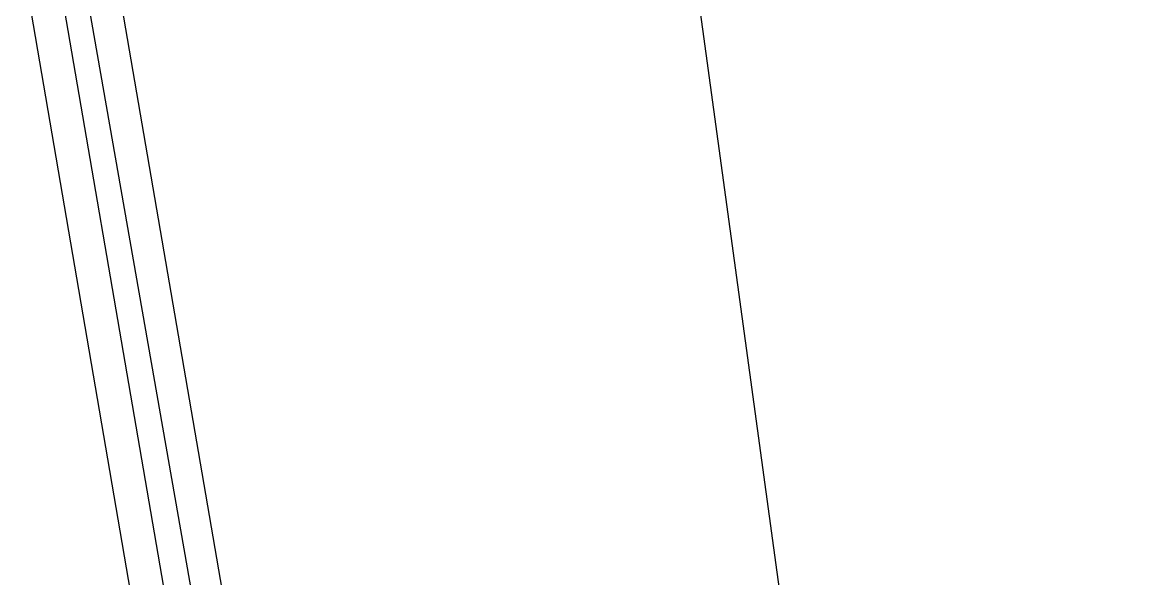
# Model space of a CAD drawing. Header units: feet. Extents: x -84 to 198, y -22 to 181.
# Drawn here: x 14.338 to 14.859, y 51.305 to 51.561 of the extents above; entities that cross this region are included whole.
import ezdxf

# ---------------------------------------------------------------- set-up
doc = ezdxf.new("R2010")
doc.units = ezdxf.units.FT
doc.layers.add('A-LINEA', color=7, linetype='CONTINUOUS')

msp = doc.modelspace()

# ---------------------------------------------------------------- linework, layer by layer
at = {"layer": 'A-LINEA'}
msp.add_line((13.4295, 60.4861), (15.0699, 48.4987), dxfattribs=at)
msp.add_line((13.4295, 60.4861), (15.0699, 48.4987), dxfattribs=at)
for points in [[(14.4267, 51.0711), (13.76, 54.9644), (13.7733, 54.9644), (14.44, 51.0844), (14.44, 51.0711), (14.4267, 51.0711)], [(14.4267, 51.0711), (13.76, 54.9644), (13.7733, 54.9644), (14.44, 51.0844), (14.44, 51.0711), (14.4267, 51.0711)], [(14.4533, 51.0711), (14.4533, 51.0844), (13.7733, 54.9644), (13.7867, 54.9644), (13.8, 54.9644), (14.4667, 51.0844), (14.4533, 51.0711)], [(14.4533, 51.0711), (14.4533, 51.0844), (13.7733, 54.9644), (13.7867, 54.9644), (13.8, 54.9644), (14.4667, 51.0844), (14.4533, 51.0711)]]:
    msp.add_lwpolyline(points, dxfattribs=at)

doc.saveas('drawing.dxf')
